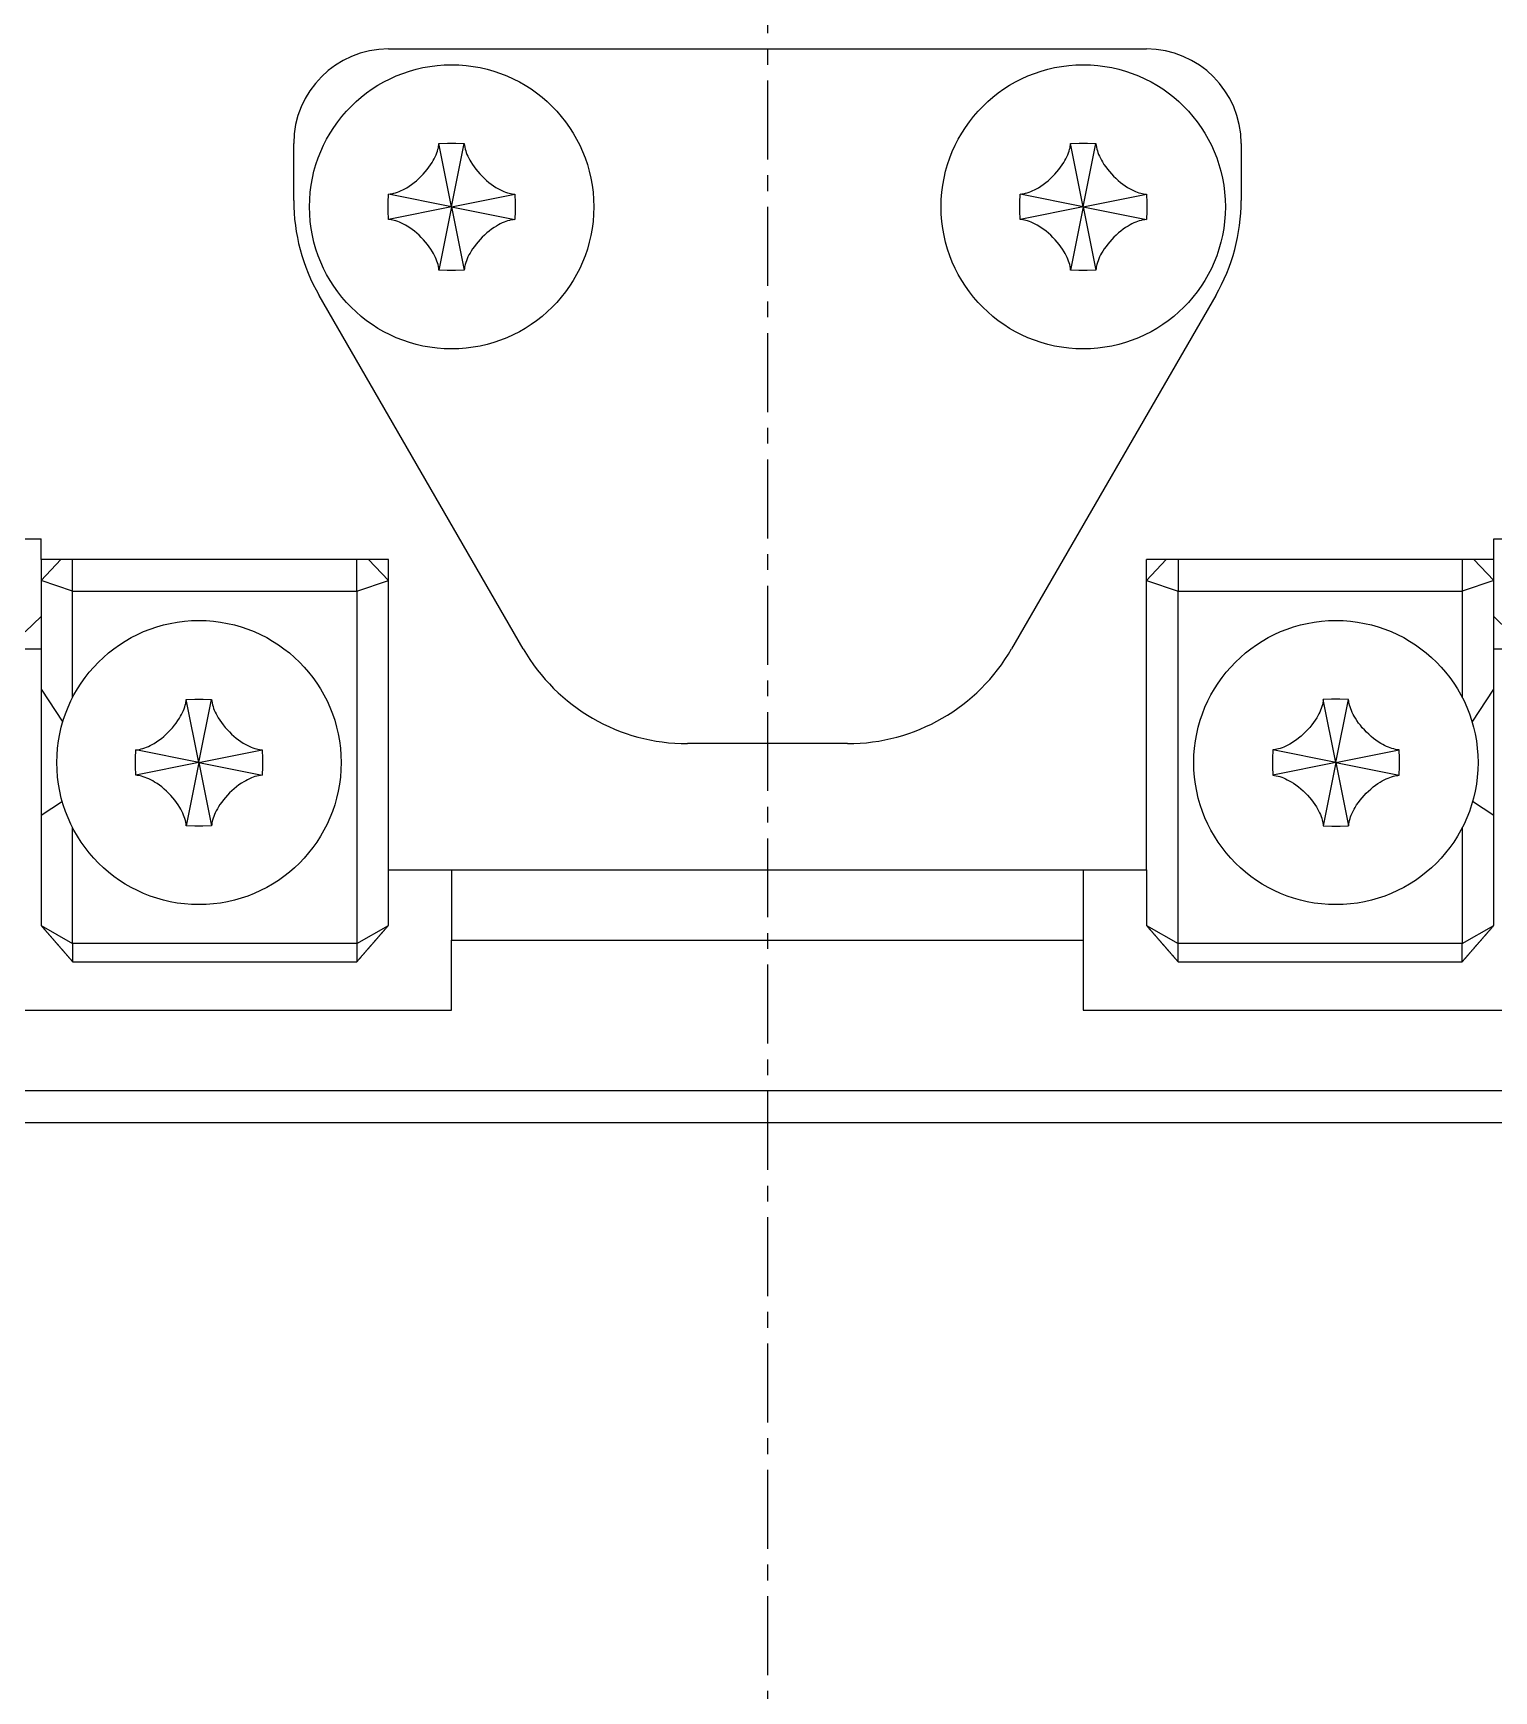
# Model space of a CAD drawing. Extents: x 52 to 451, y 54 to 360.
# Drawn here: x 205.61 to 228.74, y 313.16 to 339.41 of the extents above; entities that cross this region are included whole.
import ezdxf

# ---------------------------------------------------------------- set-up
doc = ezdxf.new("R2010")
doc.units = 0
doc.linetypes.add('CENTER', pattern=[2, 1.25, -0.25, 0.25, -0.25])
doc.layers.get('0').update_dxf_attribs({"linetype": 'CONTINUOUS'})
doc.layers.add('CENTER', color=1, linetype='CENTER')

msp = doc.modelspace()

# ---------------------------------------------------------------- linework, layer by layer
at = {"color": 7, "linetype": 'CONTINUOUS'}
for p, q in [((211.237, 339.161), (223.237, 339.161)), ((209.737, 336.759), (209.737, 337.661)), ((212.013, 337.543), (212.021, 337.572)), ((212.021, 337.572), (212.027, 337.594)), ((212.027, 337.594), (212.031, 337.617)), ((212.031, 337.617), (212.034, 337.64)), ((212.034, 337.64), (212.037, 337.662)), ((212.037, 337.662), (212.174, 337.667)), ((212.237, 336.661), (212.037, 337.662)), ((212.174, 337.667), (212.306, 337.667)), ((212.237, 336.661), (212.437, 337.662)), ((212.306, 337.667), (212.437, 337.662)), ((212.437, 337.662), (212.44, 337.633)), ((212.44, 337.633), (212.445, 337.605)), ((212.445, 337.605), (212.452, 337.576)), ((212.452, 337.576), (212.46, 337.548)), ((222.013, 337.543), (222.021, 337.572)), ((222.021, 337.572), (222.027, 337.594)), ((222.027, 337.594), (222.031, 337.617)), ((222.031, 337.617), (222.034, 337.64)), ((222.034, 337.64), (222.037, 337.662)), ((222.037, 337.662), (222.174, 337.667)), ((222.237, 336.661), (222.037, 337.662)), ((222.174, 337.667), (222.306, 337.667)), ((222.237, 336.661), (222.437, 337.662)), ((222.306, 337.667), (222.437, 337.662)), ((222.437, 337.662), (222.44, 337.633)), ((222.44, 337.633), (222.445, 337.605)), ((222.445, 337.605), (222.452, 337.576)), ((222.452, 337.576), (222.46, 337.548)), ((224.737, 337.661), (224.737, 336.759)), ((211.878, 337.287), (211.904, 337.325)), ((211.904, 337.325), (211.929, 337.363)), ((211.929, 337.363), (211.946, 337.393)), ((211.946, 337.393), (211.963, 337.423)), ((211.963, 337.423), (211.978, 337.454)), ((211.978, 337.454), (211.992, 337.486)), ((211.992, 337.486), (212.003, 337.514)), ((212.003, 337.514), (212.013, 337.543)), ((212.46, 337.548), (212.469, 337.519)), ((212.469, 337.519), (212.48, 337.492)), ((212.48, 337.492), (212.493, 337.461)), ((212.493, 337.461), (212.508, 337.431)), ((212.508, 337.431), (212.524, 337.401)), ((212.524, 337.401), (212.54, 337.371)), ((212.54, 337.371), (212.565, 337.332)), ((212.565, 337.332), (212.592, 337.293)), ((221.878, 337.287), (221.904, 337.325)), ((221.904, 337.325), (221.929, 337.363)), ((221.929, 337.363), (221.946, 337.393)), ((221.946, 337.393), (221.963, 337.423)), ((221.963, 337.423), (221.978, 337.454)), ((221.978, 337.454), (221.992, 337.486)), ((221.992, 337.486), (222.003, 337.514)), ((222.003, 337.514), (222.013, 337.543)), ((222.46, 337.548), (222.469, 337.519)), ((222.469, 337.519), (222.48, 337.492)), ((222.48, 337.492), (222.493, 337.461)), ((222.493, 337.461), (222.508, 337.431)), ((222.508, 337.431), (222.524, 337.401)), ((222.524, 337.401), (222.54, 337.371)), ((222.54, 337.371), (222.565, 337.332)), ((222.565, 337.332), (222.592, 337.293)), ((211.604, 337.016), (211.642, 337.044)), ((211.642, 337.044), (211.68, 337.075)), ((211.68, 337.075), (211.716, 337.108)), ((211.716, 337.108), (211.752, 337.142)), ((211.752, 337.142), (211.786, 337.177)), ((211.786, 337.177), (211.819, 337.213)), ((211.819, 337.213), (211.85, 337.251)), ((211.85, 337.251), (211.878, 337.287)), ((212.592, 337.293), (212.62, 337.256)), ((212.62, 337.256), (212.651, 337.218)), ((212.651, 337.218), (212.684, 337.182)), ((212.684, 337.182), (212.718, 337.146)), ((212.718, 337.146), (212.753, 337.112)), ((212.753, 337.112), (212.79, 337.079)), ((212.79, 337.079), (212.827, 337.048)), ((212.827, 337.048), (212.864, 337.02)), ((221.604, 337.016), (221.642, 337.044)), ((221.642, 337.044), (221.68, 337.075)), ((221.68, 337.075), (221.716, 337.108)), ((221.716, 337.108), (221.752, 337.142)), ((221.752, 337.142), (221.786, 337.177)), ((221.786, 337.177), (221.819, 337.213)), ((221.819, 337.213), (221.85, 337.251)), ((221.85, 337.251), (221.878, 337.287)), ((222.592, 337.293), (222.62, 337.256)), ((222.62, 337.256), (222.651, 337.218)), ((222.651, 337.218), (222.684, 337.182)), ((222.684, 337.182), (222.718, 337.146)), ((222.718, 337.146), (222.753, 337.112)), ((222.753, 337.112), (222.79, 337.079)), ((222.79, 337.079), (222.827, 337.048)), ((222.827, 337.048), (222.864, 337.02)), ((211.231, 336.729), (211.236, 336.861)), ((211.236, 336.861), (211.264, 336.864)), ((212.237, 336.661), (211.236, 336.861)), ((211.264, 336.864), (211.293, 336.869)), ((211.293, 336.869), (211.322, 336.876)), ((211.322, 336.876), (211.35, 336.884)), ((211.35, 336.884), (211.378, 336.893)), ((211.378, 336.893), (211.406, 336.904)), ((211.406, 336.904), (211.437, 336.917)), ((211.437, 336.917), (211.467, 336.931)), ((211.467, 336.931), (211.497, 336.947)), ((211.497, 336.947), (211.527, 336.964)), ((211.527, 336.964), (211.566, 336.989)), ((211.566, 336.989), (211.604, 337.016)), ((212.237, 336.661), (213.238, 336.861)), ((212.864, 337.02), (212.901, 336.994)), ((212.901, 336.994), (212.939, 336.969)), ((212.939, 336.969), (212.969, 336.952)), ((212.969, 336.952), (213, 336.935)), ((213, 336.935), (213.031, 336.92)), ((213.031, 336.92), (213.062, 336.906)), ((213.062, 336.906), (213.091, 336.895)), ((213.091, 336.895), (213.119, 336.885)), ((213.119, 336.885), (213.148, 336.877)), ((213.148, 336.877), (213.171, 336.871)), ((213.171, 336.871), (213.193, 336.867)), ((213.193, 336.867), (213.216, 336.863)), ((213.216, 336.863), (213.238, 336.861)), ((213.238, 336.861), (213.243, 336.724)), ((221.231, 336.729), (221.236, 336.861)), ((221.236, 336.861), (221.264, 336.864)), ((222.237, 336.661), (221.236, 336.861)), ((221.264, 336.864), (221.293, 336.869)), ((221.293, 336.869), (221.322, 336.876)), ((221.322, 336.876), (221.35, 336.884)), ((221.35, 336.884), (221.378, 336.893)), ((221.378, 336.893), (221.406, 336.904)), ((221.406, 336.904), (221.437, 336.917)), ((221.437, 336.917), (221.467, 336.931)), ((221.467, 336.931), (221.497, 336.947)), ((221.497, 336.947), (221.527, 336.964)), ((221.527, 336.964), (221.566, 336.989)), ((221.566, 336.989), (221.604, 337.016)), ((222.237, 336.661), (223.238, 336.861)), ((222.864, 337.02), (222.901, 336.994)), ((222.901, 336.994), (222.939, 336.969)), ((222.939, 336.969), (222.969, 336.952)), ((222.969, 336.952), (223, 336.935)), ((223, 336.935), (223.031, 336.92)), ((223.031, 336.92), (223.062, 336.906)), ((223.062, 336.906), (223.091, 336.895)), ((223.091, 336.895), (223.119, 336.885)), ((223.119, 336.885), (223.148, 336.877)), ((223.148, 336.877), (223.171, 336.871)), ((223.171, 336.871), (223.193, 336.867)), ((223.193, 336.867), (223.216, 336.863)), ((223.216, 336.863), (223.238, 336.861)), ((223.238, 336.861), (223.243, 336.724)), ((211.231, 336.598), (211.231, 336.729)), ((211.236, 336.461), (211.231, 336.598)), ((212.237, 336.661), (211.236, 336.461)), ((212.237, 336.661), (212.037, 335.66)), ((212.237, 336.661), (212.437, 335.66)), ((212.237, 336.661), (213.238, 336.461)), ((213.243, 336.592), (213.238, 336.461)), ((213.243, 336.724), (213.243, 336.592)), ((221.231, 336.598), (221.231, 336.729)), ((221.236, 336.461), (221.231, 336.598)), ((222.237, 336.661), (221.236, 336.461)), ((222.237, 336.661), (222.037, 335.66)), ((222.237, 336.661), (222.437, 335.66)), ((222.237, 336.661), (223.238, 336.461)), ((223.243, 336.592), (223.238, 336.461)), ((223.243, 336.724), (223.243, 336.592)), ((211.258, 336.458), (211.236, 336.461)), ((211.281, 336.455), (211.258, 336.458)), ((211.304, 336.45), (211.281, 336.455)), ((211.326, 336.445), (211.304, 336.45)), ((211.355, 336.437), (211.326, 336.445)), ((211.384, 336.427), (211.355, 336.437)), ((211.412, 336.416), (211.384, 336.427)), ((211.443, 336.402), (211.412, 336.416)), ((211.474, 336.387), (211.443, 336.402)), ((211.505, 336.37), (211.474, 336.387)), ((211.535, 336.352), (211.505, 336.37)), ((211.573, 336.328), (211.535, 336.352)), ((211.611, 336.301), (211.573, 336.328)), ((211.647, 336.274), (211.611, 336.301)), ((211.685, 336.242), (211.647, 336.274)), ((212.832, 336.278), (212.794, 336.247)), ((212.87, 336.306), (212.832, 336.278)), ((212.908, 336.333), (212.87, 336.306)), ((212.947, 336.357), (212.908, 336.333)), ((212.977, 336.374), (212.947, 336.357)), ((213.007, 336.39), (212.977, 336.374)), ((213.037, 336.405), (213.007, 336.39)), ((213.068, 336.418), (213.037, 336.405)), ((213.096, 336.429), (213.068, 336.418)), ((213.124, 336.438), (213.096, 336.429)), ((213.152, 336.446), (213.124, 336.438)), ((213.181, 336.453), (213.152, 336.446)), ((213.21, 336.457), (213.181, 336.453)), ((213.238, 336.461), (213.21, 336.457)), ((221.258, 336.458), (221.236, 336.461)), ((221.281, 336.455), (221.258, 336.458)), ((221.304, 336.45), (221.281, 336.455)), ((221.326, 336.445), (221.304, 336.45)), ((221.355, 336.437), (221.326, 336.445)), ((221.384, 336.427), (221.355, 336.437)), ((221.412, 336.416), (221.384, 336.427)), ((221.443, 336.402), (221.412, 336.416)), ((221.474, 336.387), (221.443, 336.402)), ((221.505, 336.37), (221.474, 336.387)), ((221.535, 336.352), (221.505, 336.37)), ((221.573, 336.328), (221.535, 336.352)), ((221.611, 336.301), (221.573, 336.328)), ((221.647, 336.274), (221.611, 336.301)), ((221.685, 336.242), (221.647, 336.274)), ((222.832, 336.278), (222.794, 336.247)), ((222.87, 336.306), (222.832, 336.278)), ((222.908, 336.333), (222.87, 336.306)), ((222.947, 336.357), (222.908, 336.333)), ((222.977, 336.374), (222.947, 336.357)), ((223.007, 336.39), (222.977, 336.374)), ((223.037, 336.405), (223.007, 336.39)), ((223.068, 336.418), (223.037, 336.405)), ((223.096, 336.429), (223.068, 336.418)), ((223.124, 336.438), (223.096, 336.429)), ((223.152, 336.446), (223.124, 336.438)), ((223.181, 336.453), (223.152, 336.446)), ((223.21, 336.457), (223.181, 336.453)), ((223.238, 336.461), (223.21, 336.457)), ((211.721, 336.21), (211.685, 336.242)), ((211.756, 336.176), (211.721, 336.21)), ((211.79, 336.14), (211.756, 336.176)), ((211.823, 336.103), (211.79, 336.14)), ((211.854, 336.066), (211.823, 336.103)), ((211.882, 336.028), (211.854, 336.066)), ((211.909, 335.99), (211.882, 336.028)), ((211.934, 335.95), (211.909, 335.99)), ((212.57, 335.997), (212.546, 335.959)), ((212.597, 336.034), (212.57, 335.997)), ((212.624, 336.071), (212.597, 336.034)), ((212.655, 336.108), (212.624, 336.071)), ((212.688, 336.145), (212.655, 336.108)), ((212.722, 336.18), (212.688, 336.145)), ((212.758, 336.214), (212.722, 336.18)), ((212.794, 336.247), (212.758, 336.214)), ((221.721, 336.21), (221.685, 336.242)), ((221.756, 336.176), (221.721, 336.21)), ((221.79, 336.14), (221.756, 336.176)), ((221.823, 336.103), (221.79, 336.14)), ((221.854, 336.066), (221.823, 336.103)), ((221.882, 336.028), (221.854, 336.066)), ((221.909, 335.99), (221.882, 336.028)), ((221.934, 335.95), (221.909, 335.99)), ((222.57, 335.997), (222.546, 335.959)), ((222.597, 336.034), (222.57, 335.997)), ((222.624, 336.071), (222.597, 336.034)), ((222.655, 336.108), (222.624, 336.071)), ((222.688, 336.145), (222.655, 336.108)), ((222.722, 336.18), (222.688, 336.145)), ((222.758, 336.214), (222.722, 336.18)), ((222.794, 336.247), (222.758, 336.214)), ((211.951, 335.921), (211.934, 335.95)), ((211.966, 335.891), (211.951, 335.921)), ((211.981, 335.861), (211.966, 335.891)), ((211.994, 335.83), (211.981, 335.861)), ((212.005, 335.802), (211.994, 335.83)), ((212.014, 335.774), (212.005, 335.802)), ((212.022, 335.746), (212.014, 335.774)), ((212.029, 335.717), (212.022, 335.746)), ((212.448, 335.727), (212.443, 335.705)), ((212.453, 335.75), (212.448, 335.727)), ((212.461, 335.779), (212.453, 335.75)), ((212.471, 335.807), (212.461, 335.779)), ((212.482, 335.836), (212.471, 335.807)), ((212.496, 335.867), (212.482, 335.836)), ((212.511, 335.898), (212.496, 335.867)), ((212.528, 335.929), (212.511, 335.898)), ((212.546, 335.959), (212.528, 335.929)), ((221.951, 335.921), (221.934, 335.95)), ((221.966, 335.891), (221.951, 335.921)), ((221.981, 335.861), (221.966, 335.891)), ((221.994, 335.83), (221.981, 335.861)), ((222.005, 335.802), (221.994, 335.83)), ((222.014, 335.774), (222.005, 335.802)), ((222.022, 335.746), (222.014, 335.774)), ((222.029, 335.717), (222.022, 335.746)), ((222.448, 335.727), (222.443, 335.705)), ((222.453, 335.75), (222.448, 335.727)), ((222.461, 335.779), (222.453, 335.75)), ((222.471, 335.807), (222.461, 335.779)), ((222.482, 335.836), (222.471, 335.807)), ((222.496, 335.867), (222.482, 335.836)), ((222.511, 335.898), (222.496, 335.867)), ((222.528, 335.929), (222.511, 335.898)), ((222.546, 335.959), (222.528, 335.929)), ((212.034, 335.688), (212.029, 335.717)), ((212.037, 335.66), (212.034, 335.688)), ((212.169, 335.655), (212.037, 335.66)), ((212.3, 335.654), (212.169, 335.655)), ((212.437, 335.66), (212.3, 335.654)), ((212.44, 335.682), (212.437, 335.66)), ((212.443, 335.705), (212.44, 335.682)), ((222.034, 335.688), (222.029, 335.717)), ((222.037, 335.66), (222.034, 335.688)), ((222.169, 335.655), (222.037, 335.66)), ((222.3, 335.654), (222.169, 335.655)), ((222.437, 335.66), (222.3, 335.654)), ((222.44, 335.682), (222.437, 335.66)), ((222.443, 335.705), (222.44, 335.682)), ((213.371, 329.661), (210.139, 335.259)), ((224.335, 335.259), (221.103, 329.661)), ((192.737, 331.402), (205.737, 331.402)), ((205.737, 331.076), (205.737, 331.402)), ((228.737, 331.402), (241.737, 331.402)), ((228.737, 331.076), (228.737, 331.402)), ((205.737, 331.088), (205.737, 330.744)), ((211.237, 331.076), (205.737, 331.076)), ((205.737, 330.744), (206.052, 331.076)), ((206.237, 330.574), (206.237, 331.076)), ((210.737, 330.574), (210.737, 331.076)), ((210.922, 331.076), (211.237, 330.744)), ((211.237, 326.161), (211.237, 331.076)), ((223.237, 326.161), (223.237, 331.076)), ((228.737, 331.076), (223.237, 331.076)), ((223.237, 330.744), (223.552, 331.076)), ((223.737, 331.076), (223.737, 330.574)), ((228.237, 331.076), (228.237, 330.574)), ((228.422, 331.076), (228.737, 330.744)), ((228.737, 330.744), (228.737, 331.088)), ((205.737, 330.744), (205.737, 329.021)), ((206.237, 330.574), (205.737, 330.744)), ((210.737, 330.574), (211.237, 330.744)), ((223.237, 330.744), (223.737, 330.574)), ((228.737, 330.744), (228.237, 330.574)), ((228.737, 329.021), (228.737, 330.744)), ((206.237, 328.892), (206.237, 330.574)), ((206.237, 330.574), (210.737, 330.574)), ((210.737, 330.574), (210.737, 324.994)), ((223.737, 324.994), (223.737, 330.574)), ((223.737, 330.574), (228.237, 330.574)), ((228.237, 330.574), (228.237, 328.892)), ((205.737, 330.175), (205.487, 329.933)), ((228.987, 329.933), (228.737, 330.175)), ((205.487, 329.661), (205.737, 329.661)), ((228.737, 329.661), (228.987, 329.661)), ((205.737, 329.021), (206.08, 328.498)), ((205.737, 329.021), (205.737, 327.025)), ((228.394, 328.498), (228.737, 329.021)), ((228.737, 327.025), (228.737, 329.021)), ((207.963, 328.623), (207.978, 328.654)), ((207.978, 328.654), (207.992, 328.686)), ((207.992, 328.686), (208.003, 328.714)), ((208.003, 328.714), (208.013, 328.743)), ((208.013, 328.743), (208.021, 328.772)), ((208.021, 328.772), (208.027, 328.794)), ((208.027, 328.794), (208.031, 328.817)), ((208.031, 328.817), (208.034, 328.84)), ((208.034, 328.84), (208.037, 328.862)), ((208.037, 328.862), (208.174, 328.867)), ((208.237, 327.861), (208.037, 328.862)), ((208.174, 328.867), (208.306, 328.867)), ((208.237, 327.861), (208.437, 328.862)), ((208.306, 328.867), (208.437, 328.862)), ((208.437, 328.862), (208.44, 328.833)), ((208.44, 328.833), (208.445, 328.805)), ((208.445, 328.805), (208.452, 328.776)), ((208.452, 328.776), (208.46, 328.748)), ((208.46, 328.748), (208.469, 328.719)), ((208.469, 328.719), (208.48, 328.692)), ((208.48, 328.692), (208.493, 328.661)), ((208.493, 328.661), (208.508, 328.631)), ((225.981, 328.661), (225.966, 328.631)), ((225.994, 328.692), (225.981, 328.661)), ((226.005, 328.719), (225.994, 328.692)), ((226.014, 328.748), (226.005, 328.719)), ((226.022, 328.776), (226.014, 328.748)), ((226.029, 328.805), (226.022, 328.776)), ((226.034, 328.833), (226.029, 328.805)), ((226.037, 328.862), (226.034, 328.833)), ((226.169, 328.867), (226.037, 328.862)), ((226.237, 327.861), (226.037, 328.862)), ((226.3, 328.867), (226.169, 328.867)), ((226.237, 327.861), (226.437, 328.862)), ((226.437, 328.862), (226.3, 328.867)), ((226.44, 328.84), (226.437, 328.862)), ((226.443, 328.817), (226.44, 328.84)), ((226.448, 328.794), (226.443, 328.817)), ((226.453, 328.772), (226.448, 328.794)), ((226.461, 328.743), (226.453, 328.772)), ((226.471, 328.714), (226.461, 328.743)), ((226.482, 328.686), (226.471, 328.714)), ((226.496, 328.654), (226.482, 328.686)), ((226.511, 328.623), (226.496, 328.654)), ((207.752, 328.342), (207.786, 328.377)), ((207.786, 328.377), (207.819, 328.413)), ((207.819, 328.413), (207.85, 328.451)), ((207.85, 328.451), (207.878, 328.487)), ((207.878, 328.487), (207.904, 328.525)), ((207.904, 328.525), (207.929, 328.563)), ((207.929, 328.563), (207.946, 328.593)), ((207.946, 328.593), (207.963, 328.623)), ((208.508, 328.631), (208.524, 328.601)), ((208.524, 328.601), (208.54, 328.571)), ((208.54, 328.571), (208.565, 328.532)), ((208.565, 328.532), (208.592, 328.493)), ((208.592, 328.493), (208.62, 328.456)), ((208.62, 328.456), (208.651, 328.418)), ((208.651, 328.418), (208.684, 328.382)), ((208.684, 328.382), (208.718, 328.346)), ((225.79, 328.382), (225.756, 328.346)), ((225.823, 328.418), (225.79, 328.382)), ((225.854, 328.456), (225.823, 328.418)), ((225.882, 328.493), (225.854, 328.456)), ((225.909, 328.532), (225.882, 328.493)), ((225.934, 328.571), (225.909, 328.532)), ((225.951, 328.601), (225.934, 328.571)), ((225.966, 328.631), (225.951, 328.601)), ((226.528, 328.593), (226.511, 328.623)), ((226.546, 328.563), (226.528, 328.593)), ((226.57, 328.525), (226.546, 328.563)), ((226.597, 328.487), (226.57, 328.525)), ((226.624, 328.451), (226.597, 328.487)), ((226.655, 328.413), (226.624, 328.451)), ((226.688, 328.377), (226.655, 328.413)), ((226.722, 328.342), (226.688, 328.377)), ((207.406, 328.104), (207.437, 328.117)), ((207.437, 328.117), (207.467, 328.131)), ((207.467, 328.131), (207.497, 328.147)), ((207.497, 328.147), (207.527, 328.164)), ((207.527, 328.164), (207.566, 328.189)), ((207.566, 328.189), (207.604, 328.216)), ((207.604, 328.216), (207.642, 328.244)), ((207.642, 328.244), (207.68, 328.275)), ((207.68, 328.275), (207.716, 328.308)), ((207.716, 328.308), (207.752, 328.342)), ((208.718, 328.346), (208.753, 328.312)), ((208.753, 328.312), (208.79, 328.279)), ((208.79, 328.279), (208.827, 328.248)), ((208.827, 328.248), (208.864, 328.22)), ((208.864, 328.22), (208.901, 328.194)), ((208.901, 328.194), (208.939, 328.169)), ((208.939, 328.169), (208.969, 328.152)), ((208.969, 328.152), (209, 328.135)), ((209, 328.135), (209.031, 328.12)), ((209.031, 328.12), (209.062, 328.106)), ((218.505, 328.161), (215.969, 328.161)), ((225.443, 328.12), (225.412, 328.106)), ((225.474, 328.135), (225.443, 328.12)), ((225.505, 328.152), (225.474, 328.135)), ((225.535, 328.169), (225.505, 328.152)), ((225.573, 328.194), (225.535, 328.169)), ((225.611, 328.22), (225.573, 328.194)), ((225.647, 328.248), (225.611, 328.22)), ((225.685, 328.279), (225.647, 328.248)), ((225.721, 328.312), (225.685, 328.279)), ((225.756, 328.346), (225.721, 328.312)), ((226.758, 328.308), (226.722, 328.342)), ((226.794, 328.275), (226.758, 328.308)), ((226.832, 328.244), (226.794, 328.275)), ((226.87, 328.216), (226.832, 328.244)), ((226.908, 328.189), (226.87, 328.216)), ((226.947, 328.164), (226.908, 328.189)), ((226.977, 328.147), (226.947, 328.164)), ((227.007, 328.131), (226.977, 328.147)), ((227.037, 328.117), (227.007, 328.131)), ((227.068, 328.104), (227.037, 328.117)), ((207.231, 327.929), (207.236, 328.061)), ((207.231, 327.798), (207.231, 327.929)), ((207.236, 328.061), (207.264, 328.064)), ((208.237, 327.861), (207.236, 328.061)), ((208.237, 327.861), (207.236, 327.661)), ((207.264, 328.064), (207.293, 328.069)), ((207.293, 328.069), (207.322, 328.076)), ((207.322, 328.076), (207.35, 328.084)), ((207.35, 328.084), (207.378, 328.093)), ((207.378, 328.093), (207.406, 328.104)), ((208.237, 327.861), (208.037, 326.86)), ((208.237, 327.861), (209.238, 328.061)), ((208.237, 327.861), (208.437, 326.86)), ((208.237, 327.861), (209.238, 327.661)), ((209.062, 328.106), (209.091, 328.095)), ((209.091, 328.095), (209.119, 328.085)), ((209.119, 328.085), (209.148, 328.077)), ((209.148, 328.077), (209.171, 328.071)), ((209.171, 328.071), (209.193, 328.067)), ((209.193, 328.067), (209.216, 328.063)), ((209.216, 328.063), (209.238, 328.061)), ((209.238, 328.061), (209.243, 327.924)), ((209.243, 327.924), (209.243, 327.792)), ((225.236, 328.061), (225.231, 327.924)), ((225.231, 327.924), (225.231, 327.792)), ((225.258, 328.063), (225.236, 328.061)), ((226.237, 327.861), (225.236, 328.061)), ((226.237, 327.861), (225.236, 327.661)), ((225.281, 328.067), (225.258, 328.063)), ((225.304, 328.071), (225.281, 328.067)), ((225.326, 328.077), (225.304, 328.071)), ((225.355, 328.085), (225.326, 328.077)), ((225.384, 328.095), (225.355, 328.085)), ((225.412, 328.106), (225.384, 328.095)), ((226.237, 327.861), (226.037, 326.86)), ((226.237, 327.861), (227.238, 328.061)), ((226.237, 327.861), (226.437, 326.86)), ((226.237, 327.861), (227.238, 327.661)), ((227.096, 328.093), (227.068, 328.104)), ((227.124, 328.084), (227.096, 328.093)), ((227.152, 328.076), (227.124, 328.084)), ((227.181, 328.069), (227.152, 328.076)), ((227.21, 328.064), (227.181, 328.069)), ((227.238, 328.061), (227.21, 328.064)), ((227.243, 327.929), (227.238, 328.061)), ((227.243, 327.798), (227.243, 327.929)), ((207.236, 327.661), (207.231, 327.798)), ((207.258, 327.658), (207.236, 327.661)), ((207.281, 327.655), (207.258, 327.658)), ((207.304, 327.65), (207.281, 327.655)), ((207.326, 327.645), (207.304, 327.65)), ((207.355, 327.637), (207.326, 327.645)), ((207.384, 327.627), (207.355, 327.637)), ((207.412, 327.616), (207.384, 327.627)), ((207.443, 327.602), (207.412, 327.616)), ((207.474, 327.587), (207.443, 327.602)), ((209.007, 327.59), (208.977, 327.574)), ((209.037, 327.605), (209.007, 327.59)), ((209.068, 327.618), (209.037, 327.605)), ((209.096, 327.629), (209.068, 327.618)), ((209.124, 327.638), (209.096, 327.629)), ((209.152, 327.646), (209.124, 327.638)), ((209.181, 327.653), (209.152, 327.646)), ((209.21, 327.657), (209.181, 327.653)), ((209.238, 327.661), (209.21, 327.657)), ((209.243, 327.792), (209.238, 327.661)), ((225.231, 327.792), (225.236, 327.661)), ((225.236, 327.661), (225.264, 327.657)), ((225.264, 327.657), (225.293, 327.653)), ((225.293, 327.653), (225.322, 327.646)), ((225.322, 327.646), (225.35, 327.638)), ((225.35, 327.638), (225.378, 327.629)), ((225.378, 327.629), (225.406, 327.618)), ((225.406, 327.618), (225.437, 327.605)), ((225.437, 327.605), (225.467, 327.59)), ((225.467, 327.59), (225.497, 327.574)), ((227, 327.587), (227.031, 327.602)), ((227.031, 327.602), (227.062, 327.616)), ((227.062, 327.616), (227.091, 327.627)), ((227.091, 327.627), (227.119, 327.637)), ((227.119, 327.637), (227.148, 327.645)), ((227.148, 327.645), (227.171, 327.65)), ((227.171, 327.65), (227.193, 327.655)), ((227.193, 327.655), (227.216, 327.658)), ((227.216, 327.658), (227.238, 327.661)), ((227.238, 327.661), (227.243, 327.798)), ((207.505, 327.57), (207.474, 327.587)), ((207.535, 327.552), (207.505, 327.57)), ((207.573, 327.528), (207.535, 327.552)), ((207.611, 327.501), (207.573, 327.528)), ((207.647, 327.474), (207.611, 327.501)), ((207.685, 327.442), (207.647, 327.474)), ((207.721, 327.41), (207.685, 327.442)), ((207.756, 327.376), (207.721, 327.41)), ((207.79, 327.34), (207.756, 327.376)), ((207.823, 327.303), (207.79, 327.34)), ((208.688, 327.345), (208.655, 327.308)), ((208.722, 327.38), (208.688, 327.345)), ((208.758, 327.414), (208.722, 327.38)), ((208.794, 327.447), (208.758, 327.414)), ((208.832, 327.478), (208.794, 327.447)), ((208.87, 327.506), (208.832, 327.478)), ((208.908, 327.533), (208.87, 327.506)), ((208.947, 327.557), (208.908, 327.533)), ((208.977, 327.574), (208.947, 327.557)), ((225.497, 327.574), (225.527, 327.557)), ((225.527, 327.557), (225.566, 327.533)), ((225.566, 327.533), (225.604, 327.506)), ((225.604, 327.506), (225.642, 327.478)), ((225.642, 327.478), (225.68, 327.447)), ((225.68, 327.447), (225.716, 327.414)), ((225.716, 327.414), (225.752, 327.38)), ((225.752, 327.38), (225.786, 327.345)), ((225.786, 327.345), (225.819, 327.308)), ((226.651, 327.303), (226.684, 327.34)), ((226.684, 327.34), (226.718, 327.376)), ((226.718, 327.376), (226.753, 327.41)), ((226.753, 327.41), (226.79, 327.442)), ((226.79, 327.442), (226.827, 327.474)), ((226.827, 327.474), (226.864, 327.501)), ((226.864, 327.501), (226.901, 327.528)), ((226.901, 327.528), (226.939, 327.552)), ((226.939, 327.552), (226.969, 327.57)), ((226.969, 327.57), (227, 327.587)), ((206.074, 327.243), (205.737, 327.025)), ((207.854, 327.266), (207.823, 327.303)), ((207.882, 327.228), (207.854, 327.266)), ((207.909, 327.19), (207.882, 327.228)), ((207.934, 327.15), (207.909, 327.19)), ((207.951, 327.121), (207.934, 327.15)), ((207.966, 327.091), (207.951, 327.121)), ((207.981, 327.061), (207.966, 327.091)), ((208.496, 327.067), (208.482, 327.036)), ((208.511, 327.098), (208.496, 327.067)), ((208.528, 327.129), (208.511, 327.098)), ((208.546, 327.159), (208.528, 327.129)), ((208.57, 327.197), (208.546, 327.159)), ((208.597, 327.234), (208.57, 327.197)), ((208.624, 327.271), (208.597, 327.234)), ((208.655, 327.308), (208.624, 327.271)), ((225.819, 327.308), (225.85, 327.271)), ((225.85, 327.271), (225.878, 327.234)), ((225.878, 327.234), (225.904, 327.197)), ((225.904, 327.197), (225.929, 327.159)), ((225.929, 327.159), (225.946, 327.129)), ((225.946, 327.129), (225.963, 327.098)), ((225.963, 327.098), (225.978, 327.067)), ((225.978, 327.067), (225.992, 327.036)), ((226.493, 327.061), (226.508, 327.091)), ((226.508, 327.091), (226.524, 327.121)), ((226.524, 327.121), (226.54, 327.15)), ((226.54, 327.15), (226.565, 327.19)), ((226.565, 327.19), (226.592, 327.228)), ((226.592, 327.228), (226.62, 327.266)), ((226.62, 327.266), (226.651, 327.303)), ((228.737, 327.025), (228.4, 327.243)), ((205.737, 327.025), (205.737, 325.283)), ((206.237, 324.994), (206.237, 326.83)), ((207.994, 327.03), (207.981, 327.061)), ((208.005, 327.002), (207.994, 327.03)), ((208.014, 326.974), (208.005, 327.002)), ((208.022, 326.946), (208.014, 326.974)), ((208.029, 326.917), (208.022, 326.946)), ((208.034, 326.888), (208.029, 326.917)), ((208.037, 326.86), (208.034, 326.888)), ((208.169, 326.855), (208.037, 326.86)), ((208.3, 326.854), (208.169, 326.855)), ((208.437, 326.86), (208.3, 326.854)), ((208.44, 326.882), (208.437, 326.86)), ((208.443, 326.905), (208.44, 326.882)), ((208.448, 326.927), (208.443, 326.905)), ((208.453, 326.95), (208.448, 326.927)), ((208.461, 326.979), (208.453, 326.95)), ((208.471, 327.007), (208.461, 326.979)), ((208.482, 327.036), (208.471, 327.007)), ((225.992, 327.036), (226.003, 327.007)), ((226.003, 327.007), (226.013, 326.979)), ((226.013, 326.979), (226.021, 326.95)), ((226.021, 326.95), (226.027, 326.927)), ((226.027, 326.927), (226.031, 326.905)), ((226.031, 326.905), (226.034, 326.882)), ((226.034, 326.882), (226.037, 326.86)), ((226.037, 326.86), (226.174, 326.854)), ((226.174, 326.854), (226.306, 326.855)), ((226.306, 326.855), (226.437, 326.86)), ((226.437, 326.86), (226.44, 326.888)), ((226.44, 326.888), (226.445, 326.917)), ((226.445, 326.917), (226.452, 326.946)), ((226.452, 326.946), (226.46, 326.974)), ((226.46, 326.974), (226.469, 327.002)), ((226.469, 327.002), (226.48, 327.03)), ((226.48, 327.03), (226.493, 327.061)), ((228.237, 326.83), (228.237, 324.994)), ((228.737, 325.283), (228.737, 327.025)), ((211.237, 326.161), (223.237, 326.161)), ((211.237, 325.283), (211.237, 326.161)), ((212.237, 326.161), (212.237, 325.05)), ((222.237, 326.161), (222.237, 325.05)), ((223.237, 326.161), (223.237, 325.283)), ((205.737, 325.283), (206.237, 324.994)), ((210.737, 324.994), (211.237, 325.283)), ((223.237, 325.283), (223.737, 324.994)), ((228.237, 324.994), (228.737, 325.283)), ((210.737, 324.994), (206.237, 324.994)), ((206.237, 324.994), (206.237, 324.708)), ((210.737, 324.994), (210.737, 324.708)), ((212.237, 325.05), (222.237, 325.05)), ((212.237, 323.942), (212.237, 325.05)), ((222.237, 325.05), (222.237, 323.942)), ((228.237, 324.994), (223.737, 324.994)), ((223.737, 324.708), (223.737, 324.994)), ((228.237, 324.708), (228.237, 324.994)), ((206.237, 324.708), (210.737, 324.708)), ((223.737, 324.708), (228.237, 324.708)), ((204.737, 323.942), (212.237, 323.942)), ((222.237, 323.942), (229.737, 323.942)), ((241.737, 322.661), (192.737, 322.661)), ((192.944, 322.161), (241.53, 322.161))]:
    msp.add_line(p, q, dxfattribs=at)
for points in [[(206.237, 324.708, 0), (206.233, 324.713, 0), (206.229, 324.717, 0), (206.225, 324.722, 0), (206.221, 324.726, 0), (206.217, 324.731, 0), (206.214, 324.735, 0), (206.21, 324.74, 0), (206.206, 324.744, 0), (206.202, 324.749, 0), (206.198, 324.753, 0), (206.194, 324.758, 0), (206.19, 324.762, 0), (206.186, 324.766, 0), (206.182, 324.771, 0), (206.179, 324.775, 0), (206.175, 324.78, 0), (206.171, 324.784, 0), (206.167, 324.789, 0), (206.163, 324.793, 0), (206.159, 324.798, 0), (206.155, 324.802, 0), (206.151, 324.807, 0), (206.147, 324.811, 0), (206.143, 324.816, 0), (206.14, 324.82, 0), (206.136, 324.825, 0), (206.132, 324.829, 0), (206.128, 324.834, 0), (206.124, 324.838, 0), (206.12, 324.843, 0), (206.116, 324.847, 0), (206.112, 324.852, 0), (206.108, 324.856, 0), (206.104, 324.861, 0), (206.101, 324.865, 0), (206.097, 324.87, 0), (206.093, 324.874, 0), (206.089, 324.879, 0), (206.085, 324.883, 0), (206.081, 324.888, 0), (206.077, 324.892, 0), (206.073, 324.897, 0), (206.069, 324.901, 0), (206.065, 324.906, 0), (206.062, 324.91, 0), (206.058, 324.915, 0), (206.054, 324.919, 0), (206.05, 324.924, 0), (206.046, 324.928, 0), (206.042, 324.933, 0), (206.038, 324.937, 0), (206.034, 324.942, 0), (206.03, 324.946, 0), (206.026, 324.951, 0), (206.022, 324.955, 0), (206.019, 324.96, 0), (206.015, 324.964, 0), (206.011, 324.968, 0), (206.007, 324.973, 0), (206.003, 324.977, 0), (205.999, 324.982, 0), (205.995, 324.986, 0), (205.991, 324.991, 0), (205.987, 324.995, 0), (205.983, 325, 0), (205.979, 325.004, 0), (205.976, 325.009, 0), (205.972, 325.013, 0), (205.968, 325.018, 0), (205.964, 325.022, 0), (205.96, 325.027, 0), (205.956, 325.031, 0), (205.952, 325.036, 0), (205.948, 325.04, 0), (205.944, 325.045, 0), (205.94, 325.049, 0), (205.937, 325.054, 0), (205.933, 325.058, 0), (205.929, 325.063, 0), (205.925, 325.067, 0), (205.921, 325.072, 0), (205.917, 325.076, 0), (205.913, 325.081, 0), (205.909, 325.085, 0), (205.905, 325.09, 0), (205.901, 325.094, 0), (205.897, 325.099, 0), (205.894, 325.103, 0), (205.89, 325.108, 0), (205.886, 325.112, 0), (205.882, 325.117, 0), (205.878, 325.121, 0), (205.874, 325.126, 0), (205.87, 325.13, 0), (205.866, 325.135, 0), (205.862, 325.139, 0), (205.858, 325.144, 0), (205.854, 325.148, 0), (205.85, 325.153, 0), (205.847, 325.157, 0), (205.843, 325.162, 0), (205.839, 325.166, 0), (205.835, 325.171, 0), (205.831, 325.175, 0), (205.827, 325.18, 0), (205.823, 325.184, 0), (205.819, 325.189, 0), (205.815, 325.193, 0), (205.811, 325.198, 0), (205.807, 325.202, 0), (205.804, 325.207, 0), (205.8, 325.211, 0), (205.796, 325.216, 0), (205.792, 325.22, 0), (205.788, 325.225, 0), (205.784, 325.229, 0), (205.78, 325.234, 0), (205.776, 325.238, 0), (205.772, 325.243, 0), (205.768, 325.247, 0), (205.764, 325.252, 0), (205.76, 325.256, 0), (205.757, 325.261, 0), (205.753, 325.265, 0), (205.749, 325.27, 0), (205.745, 325.274, 0), (205.741, 325.279, 0), (205.737, 325.283, 0)], [(211.237, 325.283, 0), (211.233, 325.279, 0), (211.229, 325.274, 0), (211.225, 325.27, 0), (211.221, 325.265, 0), (211.218, 325.261, 0), (211.214, 325.256, 0), (211.21, 325.252, 0), (211.206, 325.247, 0), (211.202, 325.243, 0), (211.198, 325.238, 0), (211.194, 325.234, 0), (211.19, 325.229, 0), (211.186, 325.225, 0), (211.182, 325.22, 0), (211.178, 325.216, 0), (211.175, 325.211, 0), (211.171, 325.207, 0), (211.167, 325.202, 0), (211.163, 325.198, 0), (211.159, 325.193, 0), (211.155, 325.189, 0), (211.151, 325.184, 0), (211.147, 325.18, 0), (211.143, 325.175, 0), (211.139, 325.171, 0), (211.135, 325.166, 0), (211.131, 325.162, 0), (211.128, 325.157, 0), (211.124, 325.153, 0), (211.12, 325.148, 0), (211.116, 325.144, 0), (211.112, 325.139, 0), (211.108, 325.135, 0), (211.104, 325.13, 0), (211.1, 325.126, 0), (211.096, 325.121, 0), (211.092, 325.117, 0), (211.088, 325.112, 0), (211.085, 325.108, 0), (211.081, 325.103, 0), (211.077, 325.099, 0), (211.073, 325.094, 0), (211.069, 325.09, 0), (211.065, 325.085, 0), (211.061, 325.081, 0), (211.057, 325.076, 0), (211.053, 325.072, 0), (211.049, 325.067, 0), (211.045, 325.063, 0), (211.042, 325.058, 0), (211.038, 325.054, 0), (211.034, 325.049, 0), (211.03, 325.045, 0), (211.026, 325.04, 0), (211.022, 325.036, 0), (211.018, 325.031, 0), (211.014, 325.027, 0), (211.01, 325.022, 0), (211.006, 325.018, 0), (211.002, 325.013, 0), (210.999, 325.009, 0), (210.995, 325.004, 0), (210.991, 325, 0), (210.987, 324.995, 0), (210.983, 324.991, 0), (210.979, 324.986, 0), (210.975, 324.982, 0), (210.971, 324.977, 0), (210.967, 324.973, 0), (210.963, 324.968, 0), (210.959, 324.964, 0), (210.956, 324.96, 0), (210.952, 324.955, 0), (210.948, 324.951, 0), (210.944, 324.946, 0), (210.94, 324.942, 0), (210.936, 324.937, 0), (210.932, 324.933, 0), (210.928, 324.928, 0), (210.924, 324.924, 0), (210.92, 324.919, 0), (210.917, 324.915, 0), (210.913, 324.91, 0), (210.909, 324.906, 0), (210.905, 324.901, 0), (210.901, 324.897, 0), (210.897, 324.892, 0), (210.893, 324.888, 0), (210.889, 324.883, 0), (210.885, 324.879, 0), (210.881, 324.874, 0), (210.878, 324.87, 0), (210.874, 324.865, 0), (210.87, 324.861, 0), (210.866, 324.856, 0), (210.862, 324.852, 0), (210.858, 324.847, 0), (210.854, 324.843, 0), (210.85, 324.838, 0), (210.846, 324.834, 0), (210.842, 324.829, 0), (210.838, 324.825, 0), (210.835, 324.82, 0), (210.831, 324.816, 0), (210.827, 324.811, 0), (210.823, 324.807, 0), (210.819, 324.802, 0), (210.815, 324.798, 0), (210.811, 324.793, 0), (210.807, 324.789, 0), (210.803, 324.784, 0), (210.8, 324.78, 0), (210.796, 324.775, 0), (210.792, 324.771, 0), (210.788, 324.766, 0), (210.784, 324.762, 0), (210.78, 324.758, 0), (210.776, 324.753, 0), (210.772, 324.749, 0), (210.768, 324.744, 0), (210.764, 324.74, 0), (210.761, 324.735, 0), (210.757, 324.731, 0), (210.753, 324.726, 0), (210.749, 324.722, 0), (210.745, 324.717, 0), (210.741, 324.713, 0), (210.737, 324.708, 0)], [(223.737, 324.708, 0), (223.733, 324.713, 0), (223.729, 324.717, 0), (223.725, 324.722, 0), (223.721, 324.726, 0), (223.717, 324.731, 0), (223.714, 324.735, 0), (223.71, 324.74, 0), (223.706, 324.744, 0), (223.702, 324.749, 0), (223.698, 324.753, 0), (223.694, 324.758, 0), (223.69, 324.762, 0), (223.686, 324.766, 0), (223.682, 324.771, 0), (223.679, 324.775, 0), (223.675, 324.78, 0), (223.671, 324.784, 0), (223.667, 324.789, 0), (223.663, 324.793, 0), (223.659, 324.798, 0), (223.655, 324.802, 0), (223.651, 324.807, 0), (223.647, 324.811, 0), (223.643, 324.816, 0), (223.64, 324.82, 0), (223.636, 324.825, 0), (223.632, 324.829, 0), (223.628, 324.834, 0), (223.624, 324.838, 0), (223.62, 324.843, 0), (223.616, 324.847, 0), (223.612, 324.852, 0), (223.608, 324.856, 0), (223.604, 324.861, 0), (223.601, 324.865, 0), (223.597, 324.87, 0), (223.593, 324.874, 0), (223.589, 324.879, 0), (223.585, 324.883, 0), (223.581, 324.888, 0), (223.577, 324.892, 0), (223.573, 324.897, 0), (223.569, 324.901, 0), (223.565, 324.906, 0), (223.562, 324.91, 0), (223.558, 324.915, 0), (223.554, 324.919, 0), (223.55, 324.924, 0), (223.546, 324.928, 0), (223.542, 324.933, 0), (223.538, 324.937, 0), (223.534, 324.942, 0), (223.53, 324.946, 0), (223.526, 324.951, 0), (223.522, 324.955, 0), (223.519, 324.96, 0), (223.515, 324.964, 0), (223.511, 324.968, 0), (223.507, 324.973, 0), (223.503, 324.977, 0), (223.499, 324.982, 0), (223.495, 324.986, 0), (223.491, 324.991, 0), (223.487, 324.995, 0), (223.483, 325, 0), (223.479, 325.004, 0), (223.476, 325.009, 0), (223.472, 325.013, 0), (223.468, 325.018, 0), (223.464, 325.022, 0), (223.46, 325.027, 0), (223.456, 325.031, 0), (223.452, 325.036, 0), (223.448, 325.04, 0), (223.444, 325.045, 0), (223.44, 325.049, 0), (223.437, 325.054, 0), (223.433, 325.058, 0), (223.429, 325.063, 0), (223.425, 325.067, 0), (223.421, 325.072, 0), (223.417, 325.076, 0), (223.413, 325.081, 0), (223.409, 325.085, 0), (223.405, 325.09, 0), (223.401, 325.094, 0), (223.397, 325.099, 0), (223.394, 325.103, 0), (223.39, 325.108, 0), (223.386, 325.112, 0), (223.382, 325.117, 0), (223.378, 325.121, 0), (223.374, 325.126, 0), (223.37, 325.13, 0), (223.366, 325.135, 0), (223.362, 325.139, 0), (223.358, 325.144, 0), (223.354, 325.148, 0), (223.35, 325.153, 0), (223.347, 325.157, 0), (223.343, 325.162, 0), (223.339, 325.166, 0), (223.335, 325.171, 0), (223.331, 325.175, 0), (223.327, 325.18, 0), (223.323, 325.184, 0), (223.319, 325.189, 0), (223.315, 325.193, 0), (223.311, 325.198, 0), (223.307, 325.202, 0), (223.304, 325.207, 0), (223.3, 325.211, 0), (223.296, 325.216, 0), (223.292, 325.22, 0), (223.288, 325.225, 0), (223.284, 325.229, 0), (223.28, 325.234, 0), (223.276, 325.238, 0), (223.272, 325.243, 0), (223.268, 325.247, 0), (223.264, 325.252, 0), (223.26, 325.256, 0), (223.257, 325.261, 0), (223.253, 325.265, 0), (223.249, 325.27, 0), (223.245, 325.274, 0), (223.241, 325.279, 0), (223.237, 325.283, 0)], [(228.737, 325.283, 0), (228.733, 325.279, 0), (228.729, 325.274, 0), (228.725, 325.27, 0), (228.721, 325.265, 0), (228.718, 325.261, 0), (228.714, 325.256, 0), (228.71, 325.252, 0), (228.706, 325.247, 0), (228.702, 325.243, 0), (228.698, 325.238, 0), (228.694, 325.234, 0), (228.69, 325.229, 0), (228.686, 325.225, 0), (228.682, 325.22, 0), (228.678, 325.216, 0), (228.675, 325.211, 0), (228.671, 325.207, 0), (228.667, 325.202, 0), (228.663, 325.198, 0), (228.659, 325.193, 0), (228.655, 325.189, 0), (228.651, 325.184, 0), (228.647, 325.18, 0), (228.643, 325.175, 0), (228.639, 325.171, 0), (228.635, 325.166, 0), (228.631, 325.162, 0), (228.628, 325.157, 0), (228.624, 325.153, 0), (228.62, 325.148, 0), (228.616, 325.144, 0), (228.612, 325.139, 0), (228.608, 325.135, 0), (228.604, 325.13, 0), (228.6, 325.126, 0), (228.596, 325.121, 0), (228.592, 325.117, 0), (228.588, 325.112, 0), (228.585, 325.108, 0), (228.581, 325.103, 0), (228.577, 325.099, 0), (228.573, 325.094, 0), (228.569, 325.09, 0), (228.565, 325.085, 0), (228.561, 325.081, 0), (228.557, 325.076, 0), (228.553, 325.072, 0), (228.549, 325.067, 0), (228.545, 325.063, 0), (228.542, 325.058, 0), (228.538, 325.054, 0), (228.534, 325.049, 0), (228.53, 325.045, 0), (228.526, 325.04, 0), (228.522, 325.036, 0), (228.518, 325.031, 0), (228.514, 325.027, 0), (228.51, 325.022, 0), (228.506, 325.018, 0), (228.502, 325.013, 0), (228.499, 325.009, 0), (228.495, 325.004, 0), (228.491, 325, 0), (228.487, 324.995, 0), (228.483, 324.991, 0), (228.479, 324.986, 0), (228.475, 324.982, 0), (228.471, 324.977, 0), (228.467, 324.973, 0), (228.463, 324.968, 0), (228.459, 324.964, 0), (228.456, 324.96, 0), (228.452, 324.955, 0), (228.448, 324.951, 0), (228.444, 324.946, 0), (228.44, 324.942, 0), (228.436, 324.937, 0), (228.432, 324.933, 0), (228.428, 324.928, 0), (228.424, 324.924, 0), (228.42, 324.919, 0), (228.417, 324.915, 0), (228.413, 324.91, 0), (228.409, 324.906, 0), (228.405, 324.901, 0), (228.401, 324.897, 0), (228.397, 324.892, 0), (228.393, 324.888, 0), (228.389, 324.883, 0), (228.385, 324.879, 0), (228.381, 324.874, 0), (228.378, 324.87, 0), (228.374, 324.865, 0), (228.37, 324.861, 0), (228.366, 324.856, 0), (228.362, 324.852, 0), (228.358, 324.847, 0), (228.354, 324.843, 0), (228.35, 324.838, 0), (228.346, 324.834, 0), (228.342, 324.829, 0), (228.338, 324.825, 0), (228.335, 324.82, 0), (228.331, 324.816, 0), (228.327, 324.811, 0), (228.323, 324.807, 0), (228.319, 324.802, 0), (228.315, 324.798, 0), (228.311, 324.793, 0), (228.307, 324.789, 0), (228.303, 324.784, 0), (228.3, 324.78, 0), (228.296, 324.775, 0), (228.292, 324.771, 0), (228.288, 324.766, 0), (228.284, 324.762, 0), (228.28, 324.758, 0), (228.276, 324.753, 0), (228.272, 324.749, 0), (228.268, 324.744, 0), (228.264, 324.74, 0), (228.261, 324.735, 0), (228.257, 324.731, 0), (228.253, 324.726, 0), (228.249, 324.722, 0), (228.245, 324.717, 0), (228.241, 324.713, 0), (228.237, 324.708, 0)]]:
    msp.add_polyline3d(points, dxfattribs=at)
for centre in [(212.237, 336.661), (222.237, 336.661), (208.237, 327.861), (226.237, 327.861)]:
    msp.add_circle(centre, 2.25, dxfattribs=at)
for centre, radius, start, end in [((211.237, 337.661), 1.5, 90, 180), ((223.237, 337.661), 1.5, 0, 90), ((212.737, 336.759), 3, 180, 210), ((221.737, 336.759), 3, 330, 0), ((215.969, 331.161), 3, 210, 270), ((218.505, 331.161), 3, 270, 330)]:
    msp.add_arc(centre, radius, start, end, dxfattribs=at)
at = {"layer": 'CENTER', "color": 1, "linetype": 'CENTER'}
msp.add_line((217.237, 344.661), (217.237, 266.661), dxfattribs=at)

doc.saveas('drawing.dxf')
